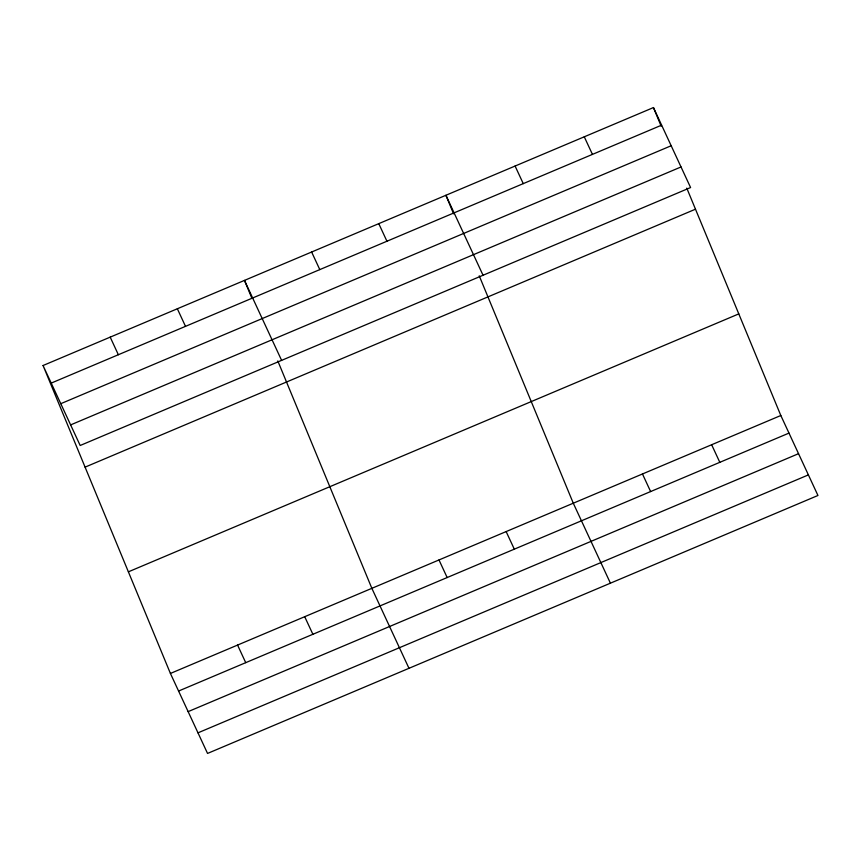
<?xml version="1.0" encoding="UTF-8"?>
<svg xmlns="http://www.w3.org/2000/svg" width="861" height="861" viewBox="0 0 861 861"><rect width="100%" height="100%" fill="white"/><g stroke="black" fill="none" stroke-linecap="round" stroke-linejoin="round"><path stroke-width="1.29" d="M43.05 365.516L653.456 107.571L690.587 187.547L80.181 445.492L43.05 365.516L170.413 673.453L207.544 753.429L817.95 495.484L780.819 415.508L686.777 188.129M51.219 383.102L661.625 125.157M60.776 403.691L671.182 145.746M70.624 424.904L681.029 166.959M85.078 467.136L695.484 209.191M128.386 571.833L738.792 313.888M170.413 673.453L780.819 415.508M178.582 691.039L788.988 433.094M188.139 711.627L798.545 453.682M197.987 732.84L808.393 474.895M584.275 136.802L592.443 154.399M711.649 444.739L719.807 462.325M515.093 166.044L523.262 183.63M642.467 473.97L650.625 491.566M483.043 275.251L445.923 195.275L453.607 213.862M610.417 583.188L573.286 503.211L479.233 275.821M378.775 223.645L386.933 241.231M506.139 531.581L514.308 549.167M311.628 252.015L319.797 269.611M438.992 559.951L447.16 577.548M281.612 360.372L244.481 280.395L251.66 297.745M408.975 668.308L371.855 588.332L277.802 360.942M177.344 308.765L185.502 326.351M304.708 616.702L312.877 634.288M110.197 337.135L118.355 354.732M237.561 645.072L245.729 662.669M653.456 107.571L661.151 126.158"/></g></svg>
